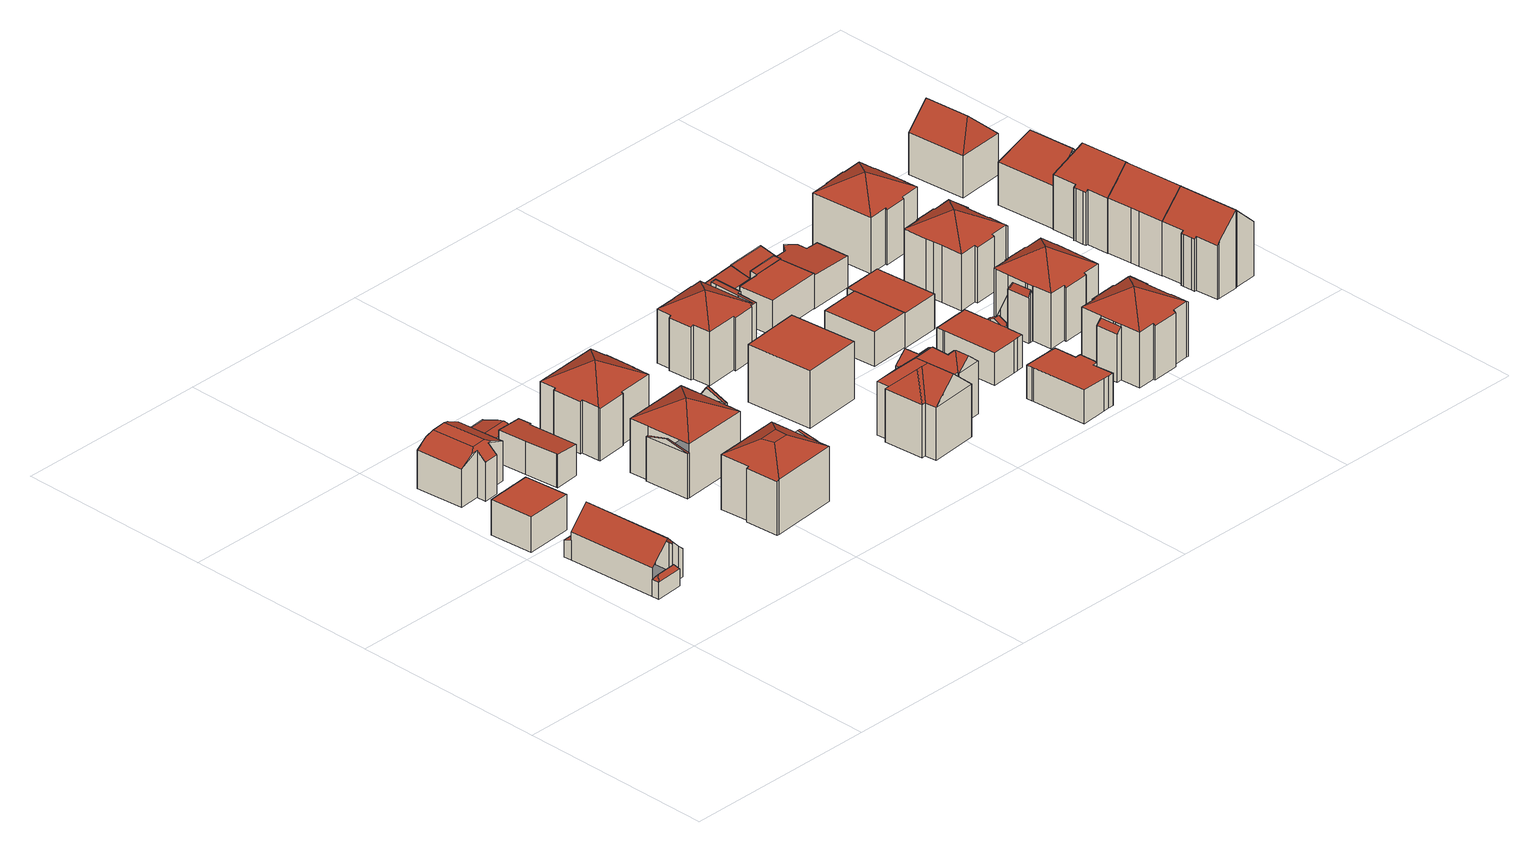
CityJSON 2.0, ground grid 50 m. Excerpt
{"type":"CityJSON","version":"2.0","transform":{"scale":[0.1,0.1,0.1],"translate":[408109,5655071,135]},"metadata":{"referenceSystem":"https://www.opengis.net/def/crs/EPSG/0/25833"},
"CityObjects":{
"building1":{"type":"Building","attributes":{"Gemeindeschluessel":14612000,"Geometrietyp2DReferenz":"3000","function":"31001_9998","roofType":"9999"},"children":["building1-1","building1-2","building1-3"]},
"building1-1":{"type":"BuildingPart","attributes":{"Dachtyp_tdc":"tdcFreeFormRoof","Dachneigung":52.65,"QualitaetDacherkennung":22,"Geometrietyp2DReferenz":"3000","measuredHeight":5.51,"roofType":"5000"},"parents":["building1"],"geometry":[{"type":"MultiSurface","lod":"2","boundaries":[[[0,1,2,3]],[[1,4,5,2]],[[4,6,7,5]],[[8,6,4]],[[9,8,4,1]],[[9,1,0]],[[8,9,0,10,6]],[[3,2,5,7,11]]],"semantics":{"surfaces":[{"type":"WallSurface"},{"type":"RoofSurface"},{"type":"GroundSurface"}],"values":[0,0,0,1,1,1,1,2]}}]},
"building1-2":{"type":"BuildingPart","attributes":{"Dachtyp_tdc":"tdcPolyFlatRoof","Dachneigung":20.18,"QualitaetDacherkennung":45,"Geometrietyp2DReferenz":"3000","measuredHeight":4.99,"roofType":"2100"},"parents":["building1"],"geometry":[{"type":"MultiSurface","lod":"2","boundaries":[[[12,13,14,15]],[[16,17,18,19]],[[17,12,15,18]],[[17,16,20,13,12]],[[15,14,21,19,18]]],"semantics":{"surfaces":[{"type":"WallSurface"},{"type":"RoofSurface"},{"type":"GroundSurface"}],"values":[0,0,0,1,2]}}]},
"building1-3":{"type":"BuildingPart","attributes":{"Dachtyp_tdc":"tdcGableRoof","Dachneigung":44.81,"QualitaetDacherkennung":87,"Geometrietyp2DReferenz":"3000","measuredHeight":12.28,"roofType":"3100"},"parents":["building1"],"geometry":[{"type":"MultiSurface","lod":"2","boundaries":[[[22,23,24,25]],[[23,26,27,24]],[[26,28,29,27]],[[28,30,31,29]],[[30,32,33,31]],[[32,34,35,33]],[[34,36,0,3,35]],[[37,38,16,19,7,6]],[[39,40,41,14,13]],[[40,22,25,41]],[[42,38,37,43]],[[43,36,34,32,30,28,26,23,22,40,39,42]],[[25,24,27,29,31,33,35,3,11,7,19,21,14,41]]],"semantics":{"surfaces":[{"type":"WallSurface"},{"type":"RoofSurface"},{"type":"GroundSurface"}],"values":[0,0,0,0,0,0,0,0,0,0,1,1,2]}}]},
"building2":{"type":"Building","attributes":{"Dachtyp_tdc":"tdcPolyFlatRoof","Gemeindeschluessel":14612000,"Dachneigung":0,"QualitaetDacherkennung":45,"Geometrietyp2DReferenz":"3000","measuredHeight":8.98,"function":"31001_9998","roofType":"1000"},"geometry":[{"type":"Solid","lod":"2","boundaries":[[[[44,45,46,47]],[[45,48,49,46]],[[48,50,51,49]],[[50,44,47,51]],[[50,48,45,44]],[[47,46,49,51]]]],"semantics":{"surfaces":[{"type":"WallSurface"},{"type":"RoofSurface"},{"type":"GroundSurface"}],"values":[[0,0,0,0,1,2]]}}]},
"building3":{"type":"Building","attributes":{"Dachtyp_tdc":"tdcFreeFormRoof","Gemeindeschluessel":14612000,"Dachneigung":26.7,"QualitaetDacherkennung":35,"Geometrietyp2DReferenz":"3000","measuredHeight":12.83,"function":"31001_9998","roofType":"5000"},"geometry":[{"type":"Solid","lod":"2","boundaries":[[[[52,53,54,55]],[[53,56,57,54]],[[56,58,59,57]],[[58,60,61,59]],[[60,62,63,61]],[[62,64,65,63]],[[64,66,67,65]],[[66,68,69,67]],[[68,70,71,69]],[[70,72,73,71]],[[72,74,75,73]],[[74,52,55,75]],[[76,77,78,79,58,56]],[[80,81,66,64,62,60,79,78]],[[82,70,68,81,80,83]],[[83,77,76,53,52,74,72,82]],[[77,83,80,78]],[[56,53,76]],[[60,58,79]],[[68,66,81]],[[72,70,82]],[[55,54,57,59,61,63,65,67,69,71,73,75]]]],"semantics":{"surfaces":[{"type":"WallSurface"},{"type":"RoofSurface"},{"type":"GroundSurface"}],"values":[[0,0,0,0,0,0,0,0,0,0,0,0,1,1,1,1,1,0,0,0,0,2]]}}]},
"building4":{"type":"Building","attributes":{"Dachtyp_tdc":"tdcPolyFlatRoof","Gemeindeschluessel":14612000,"Dachneigung":4.05,"QualitaetDacherkennung":77,"Geometrietyp2DReferenz":"3000","measuredHeight":8.39,"function":"31001_9998","roofType":"2100"},"geometry":[{"type":"Solid","lod":"2","boundaries":[[[[84,85,86,87]],[[85,88,89,86]],[[88,90,91,89]],[[90,92,93,91]],[[92,94,95,93]],[[94,96,97,95]],[[96,98,99,97]],[[98,84,87,99]],[[98,96,94,92,90,88,85,84]],[[87,86,89,91,93,95,97,99]]]],"semantics":{"surfaces":[{"type":"WallSurface"},{"type":"RoofSurface"},{"type":"GroundSurface"}],"values":[[0,0,0,0,0,0,0,0,1,2]]}}]},
"building5":{"type":"Building","attributes":{"Dachtyp_tdc":"tdcFreeFormRoof","Gemeindeschluessel":14612000,"Dachneigung":10.79,"QualitaetDacherkennung":50,"Geometrietyp2DReferenz":"3000","measuredHeight":3.25,"function":"31001_9998","roofType":"5000"},"geometry":[{"type":"Solid","lod":"2","boundaries":[[[[100,101,102,103]],[[101,104,105,102]],[[104,106,107,105]],[[106,108,109,107]],[[108,100,103,109]],[[101,100,110,111]],[[110,108,106,104,111]],[[100,108,110]],[[104,101,111]],[[103,102,105,107,109]]]],"semantics":{"surfaces":[{"type":"WallSurface"},{"type":"RoofSurface"},{"type":"GroundSurface"}],"values":[[0,0,0,0,0,1,1,0,0,2]]}}]},
"building6":{"type":"Building","attributes":{"Gemeindeschluessel":14612000,"Geometrietyp2DReferenz":"3000","function":"31001_9998","roofType":"9999"},"children":["building6-1","building6-2"]},
"building6-1":{"type":"BuildingPart","attributes":{"Dachtyp_tdc":"tdcCutTentRoof","Dachneigung":28.82,"QualitaetDacherkennung":61,"Geometrietyp2DReferenz":"3000","measuredHeight":17.49,"roofType":"9999"},"parents":["building6"],"geometry":[{"type":"MultiSurface","lod":"2","boundaries":[[[112,113,114,115]],[[113,116,117,114]],[[116,118,119,120,117]],[[121,122,123,124,125]],[[122,126,127,123]],[[126,128,129,127]],[[128,130,131,129]],[[130,112,115,131]],[[116,113,132,133]],[[122,121,134,135,118,116,133,136]],[[126,122,136,137]],[[115,114,117,120,124,123,127,129,131]],[[113,112,130,128,126,137,132]],[[137,136,133,132]]],"semantics":{"surfaces":[{"type":"WallSurface"},{"type":"RoofSurface"},{"type":"GroundSurface"}],"values":[0,0,0,0,0,0,0,0,1,1,1,2,1,1]}}]},
"building6-2":{"type":"BuildingPart","attributes":{"Dachtyp_tdc":"tdcGableRoof","Dachneigung":11.09,"QualitaetDacherkennung":17,"Geometrietyp2DReferenz":"3000","measuredHeight":14.51,"roofType":"3100"},"parents":["building6"],"geometry":[{"type":"MultiSurface","lod":"2","boundaries":[[[119,138,139,120]],[[138,140,141,139]],[[140,125,124,141]],[[140,138,142]],[[138,119,135,143,142]],[[125,140,142,143,134]],[[120,139,141,124]]],"semantics":{"surfaces":[{"type":"WallSurface"},{"type":"RoofSurface"},{"type":"GroundSurface"}],"values":[0,0,0,0,1,1,2]}}]},
"building7":{"type":"Building","attributes":{"Gemeindeschluessel":14612000,"Geometrietyp2DReferenz":"3000","function":"31001_9998","roofType":"9999"},"children":["building7-1","building7-2","building7-3"]},
"building7-1":{"type":"BuildingPart","attributes":{"Dachtyp_tdc":"tdcGableRoof","Dachneigung":22.88,"QualitaetDacherkennung":30,"Geometrietyp2DReferenz":"3000","measuredHeight":15.89,"roofType":"3100"},"parents":["building7"],"geometry":[{"type":"MultiSurface","lod":"2","boundaries":[[[144,145,146,147]],[[145,148,149,146]],[[148,150,151,152,149]],[[148,145,153]],[[145,144,154,155,153]],[[150,148,153,155]],[[147,146,149,152]]],"semantics":{"surfaces":[{"type":"WallSurface"},{"type":"RoofSurface"},{"type":"GroundSurface"}],"values":[0,0,0,0,1,1,2]}}]},
"building7-2":{"type":"BuildingPart","attributes":{"Dachtyp_tdc":"tdcGableRoof","Dachneigung":12.73,"QualitaetDacherkennung":33,"Geometrietyp2DReferenz":"3000","measuredHeight":12.74,"roofType":"3100"},"parents":["building7"],"geometry":[{"type":"MultiSurface","lod":"2","boundaries":[[[156,157,158,159]],[[160,161,162,163]],[[161,156,159,162]],[[156,161,164]],[[157,156,164,165]],[[161,160,165,164]],[[159,158,163,162]]],"semantics":{"surfaces":[{"type":"WallSurface"},{"type":"RoofSurface"},{"type":"GroundSurface"}],"values":[0,0,0,0,1,1,2]}}]},
"building7-3":{"type":"BuildingPart","attributes":{"Dachtyp_tdc":"tdcTentRoof","Dachneigung":24.01,"QualitaetDacherkennung":60,"Geometrietyp2DReferenz":"3000","measuredHeight":17.7,"roofType":"3500"},"parents":["building7"],"geometry":[{"type":"MultiSurface","lod":"2","boundaries":[[[151,166,167,152]],[[166,168,160,163,167]],[[169,170,171,158,157]],[[170,172,173,171]],[[172,174,144,147,173]],[[166,151,175,154,174,172,176]],[[168,166,176]],[[170,169,168,176]],[[172,170,176]],[[147,152,167,163,158,171,173]]],"semantics":{"surfaces":[{"type":"WallSurface"},{"type":"RoofSurface"},{"type":"GroundSurface"}],"values":[0,0,0,0,0,1,1,1,1,2]}}]},
"building8":{"type":"Building","attributes":{"Dachtyp_tdc":"tdcTentRoof","Gemeindeschluessel":14612000,"Dachneigung":27.21,"QualitaetDacherkennung":67,"Geometrietyp2DReferenz":"3000","measuredHeight":17.94,"function":"31001_9998","roofType":"3500"},"geometry":[{"type":"Solid","lod":"2","boundaries":[[[[177,178,179,180]],[[178,181,182,179]],[[181,183,184,182]],[[183,185,186,184]],[[185,187,188,186]],[[187,189,190,188]],[[189,191,192,190]],[[191,193,194,192]],[[193,195,196,194]],[[195,197,198,196]],[[197,199,200,198]],[[199,201,202,200]],[[201,203,204,202]],[[203,205,206,204]],[[205,177,180,206]],[[185,183,181,178,177,205,207]],[[193,191,189,187,185,207]],[[203,201,199,197,195,193,207]],[[205,203,207]],[[180,179,182,184,186,188,190,192,194,196,198,200,202,204,206]]]],"semantics":{"surfaces":[{"type":"WallSurface"},{"type":"RoofSurface"},{"type":"GroundSurface"}],"values":[[0,0,0,0,0,0,0,0,0,0,0,0,0,0,0,1,1,1,1,2]]}}]},
"building9":{"type":"Building","attributes":{"Dachtyp_tdc":"tdcPolyFlatRoof","Gemeindeschluessel":14612000,"Dachneigung":0,"QualitaetDacherkennung":49,"Geometrietyp2DReferenz":"3000","measuredHeight":14.61,"function":"31001_9998","roofType":"1000"},"geometry":[{"type":"Solid","lod":"2","boundaries":[[[[208,209,210,211]],[[209,212,213,210]],[[212,214,215,213]],[[214,208,211,215]],[[214,212,209,208]],[[211,210,213,215]]]],"semantics":{"surfaces":[{"type":"WallSurface"},{"type":"RoofSurface"},{"type":"GroundSurface"}],"values":[[0,0,0,0,1,2]]}}]},
"building10":{"type":"Building","attributes":{"Dachtyp_tdc":"tdcFreeFormRoof","Gemeindeschluessel":14612000,"Dachneigung":42.68,"QualitaetDacherkennung":48,"Geometrietyp2DReferenz":"3000","measuredHeight":19.03,"function":"31001_9998","roofType":"5000"},"geometry":[{"type":"Solid","lod":"2","boundaries":[[[[216,217,218,219]],[[217,220,221,218]],[[220,222,223,221]],[[222,224,225,223]],[[224,226,227,225]],[[226,228,229,227]],[[228,230,231,229]],[[230,232,233,231]],[[232,234,235,233]],[[234,236,237,235]],[[236,238,239,237]],[[238,240,241,239]],[[240,242,243,241]],[[242,244,245,243]],[[244,246,247,245]],[[246,248,249,247]],[[250,251,252,253,244,242]],[[242,240,254,255,250]],[[254,238,236,255]],[[251,250,255,236,234]],[[252,251,234,232]],[[230,252,232]],[[256,252,230]],[[224,252,256]],[[224,253,252]],[[224,257,253]],[[257,224,222]],[[230,228,258,256]],[[258,226,224,256]],[[259,257,222,220]],[[260,261,259,220,217]],[[260,217,216]],[[261,260,216,262]],[[262,263,264,259,261]],[[253,257,259]],[[264,248,246,244]],[[264,244,253]],[[264,253,259]],[[238,254,240]],[[226,258,228]],[[248,264,263]],[[248,263,265,249]],[[263,262,266,265]],[[262,216,219,266]],[[249,265,266,219,218,221,223,225,227,229,231,233,235,237,239,241,243,245,247]]]],"semantics":{"surfaces":[{"type":"WallSurface"},{"type":"RoofSurface"},{"type":"GroundSurface"}],"values":[[0,0,0,0,0,0,0,0,0,0,0,0,0,0,0,0,1,1,1,1,1,1,1,1,1,1,1,1,1,1,1,1,1,1,1,1,1,1,0,0,0,0,0,0,2]]}}]},
"building11":{"type":"Building","attributes":{"Gemeindeschluessel":14612000,"Geometrietyp2DReferenz":"3000","function":"31001_9998","roofType":"9999"},"children":["building11-1","building11-2"]},
"building11-1":{"type":"BuildingPart","attributes":{"Dachtyp_tdc":"tdcTentRoof","Dachneigung":29.7,"QualitaetDacherkennung":57,"Geometrietyp2DReferenz":"3000","measuredHeight":17.87,"roofType":"3500"},"parents":["building11"],"geometry":[{"type":"MultiSurface","lod":"2","boundaries":[[[267,268,269,270]],[[268,271,272,269]],[[271,273,274,272]],[[273,275,276,274]],[[275,277,278,276]],[[277,279,280,278]],[[279,281,282,280]],[[281,283,284,282]],[[285,286,287,288]],[[286,289,290,287]],[[289,291,292,290]],[[291,293,294,292]],[[293,295,296,294]],[[295,267,270,296]],[[281,279,277,275,273,271,297]],[[298,283,281,297]],[[291,289,286,285,299,298,297]],[[271,268,267,295,293,291,297]],[[270,269,272,274,276,278,280,282,284,300,301,288,287,290,292,294,296]]],"semantics":{"surfaces":[{"type":"WallSurface"},{"type":"RoofSurface"},{"type":"GroundSurface"}],"values":[0,0,0,0,0,0,0,0,0,0,0,0,0,0,1,1,1,1,2]}}]},
"building11-2":{"type":"BuildingPart","attributes":{"Dachtyp_tdc":"tdcPolyFlatRoof","Dachneigung":3.19,"QualitaetDacherkennung":28,"Geometrietyp2DReferenz":"3000","measuredHeight":14.55,"roofType":"2100"},"parents":["building11"],"geometry":[{"type":"MultiSurface","lod":"2","boundaries":[[[302,303,304,284,283]],[[303,305,306,304]],[[305,307,308,306]],[[307,309,310,308]],[[309,311,312,310]],[[311,313,285,288,312]],[[313,311,309,307,305,303,302,314,315]],[[301,300,284,304,306,308,310,312,288]]],"semantics":{"surfaces":[{"type":"WallSurface"},{"type":"RoofSurface"},{"type":"GroundSurface"}],"values":[0,0,0,0,0,0,1,2]}}]},
"building12":{"type":"Building","attributes":{"Dachtyp_tdc":"tdcPolyFlatRoof","Gemeindeschluessel":14612000,"Dachneigung":3.1,"QualitaetDacherkennung":71,"Geometrietyp2DReferenz":"3000","measuredHeight":3.45,"function":"31001_9998","roofType":"2100"},"geometry":[{"type":"Solid","lod":"2","boundaries":[[[[316,317,318,319]],[[317,320,321,318]],[[320,322,323,321]],[[322,324,325,323]],[[324,326,327,325]],[[326,316,319,327]],[[326,324,322,320,317,316]],[[319,318,321,323,325,327]]]],"semantics":{"surfaces":[{"type":"WallSurface"},{"type":"RoofSurface"},{"type":"GroundSurface"}],"values":[[0,0,0,0,0,0,1,2]]}}]},
"building13":{"type":"Building","attributes":{"Dachtyp_tdc":"tdcPolyFlatRoof","Gemeindeschluessel":14612000,"Dachneigung":2.63,"QualitaetDacherkennung":81,"Geometrietyp2DReferenz":"3000","measuredHeight":8.59,"function":"31001_9998","roofType":"2100"},"geometry":[{"type":"Solid","lod":"2","boundaries":[[[[328,329,330,331]],[[329,332,333,330]],[[332,334,335,333]],[[334,336,337,335]],[[336,338,339,337]],[[338,340,341,339]],[[340,342,343,341]],[[342,344,345,343]],[[344,346,347,345]],[[346,348,349,347]],[[348,350,351,349]],[[350,352,353,351]],[[352,354,355,353]],[[354,356,357,355]],[[356,328,331,357]],[[356,354,352,350,348,346,344,342,340,338,336,334,332,329,328]],[[331,330,333,335,337,339,341,343,345,347,349,351,353,355,357]]]],"semantics":{"surfaces":[{"type":"WallSurface"},{"type":"RoofSurface"},{"type":"GroundSurface"}],"values":[[0,0,0,0,0,0,0,0,0,0,0,0,0,0,0,1,2]]}}]},
"building14":{"type":"Building","attributes":{"Dachtyp_tdc":"tdcPolyFlatRoof","Gemeindeschluessel":14612000,"Dachneigung":0,"QualitaetDacherkennung":81,"Geometrietyp2DReferenz":"3000","measuredHeight":8.77,"function":"31001_9998","roofType":"1000"},"geometry":[{"type":"Solid","lod":"2","boundaries":[[[[358,359,360,361]],[[359,362,363,360]],[[362,364,365,363]],[[364,358,361,365]],[[364,362,359,358]],[[361,360,363,365]]]],"semantics":{"surfaces":[{"type":"WallSurface"},{"type":"RoofSurface"},{"type":"GroundSurface"}],"values":[[0,0,0,0,1,2]]}}]},
"building15":{"type":"Building","attributes":{"Gemeindeschluessel":14612000,"Geometrietyp2DReferenz":"3000","function":"31001_9998","roofType":"9999"},"children":["building15-1","building15-2"]},
"building15-1":{"type":"BuildingPart","attributes":{"Dachtyp_tdc":"tdcPolyFlatRoof","Dachneigung":0,"QualitaetDacherkennung":72,"Geometrietyp2DReferenz":"3000","measuredHeight":8.89,"roofType":"1000"},"parents":["building15"],"geometry":[{"type":"MultiSurface","lod":"2","boundaries":[[[366,367,368,369]],[[367,370,371,368]],[[370,372,373,371]],[[374,366,369,375]],[[374,372,370,367,366]],[[369,368,371,373,375]]],"semantics":{"surfaces":[{"type":"WallSurface"},{"type":"RoofSurface"},{"type":"GroundSurface"}],"values":[0,0,0,0,1,2]}}]},
"building15-2":{"type":"BuildingPart","attributes":{"Dachtyp_tdc":"tdcPolyFlatRoof","Dachneigung":0,"QualitaetDacherkennung":31,"Geometrietyp2DReferenz":"3000","measuredHeight":9.13,"roofType":"1000"},"parents":["building15"],"geometry":[{"type":"MultiSurface","lod":"2","boundaries":[[[376,377,378,373,372]],[[377,379,380,378]],[[379,381,374,375,380]],[[381,379,377,376]],[[373,378,380,375]]],"semantics":{"surfaces":[{"type":"WallSurface"},{"type":"RoofSurface"},{"type":"GroundSurface"}],"values":[0,0,0,1,2]}}]},
"building16":{"type":"Building","attributes":{"Gemeindeschluessel":14612000,"Geometrietyp2DReferenz":"3000","function":"31001_9998","roofType":"9999"},"children":["building16-1","building16-2"]},
"building16-1":{"type":"BuildingPart","attributes":{"Dachtyp_tdc":"tdcFreeFormRoof","Dachneigung":29.97,"QualitaetDacherkennung":56,"Geometrietyp2DReferenz":"3000","measuredHeight":9.3,"roofType":"5000"},"parents":["building16"],"geometry":[{"type":"MultiSurface","lod":"2","boundaries":[[[382,383,384,385]],[[383,386,387,384]],[[386,388,389,387]],[[388,390,391,389]],[[390,392,393,391]],[[386,383,382,394,395]],[[395,396,392,397,392,390,388,386]],[[393,398,393,399,385,384,387,389,391]]],"semantics":{"surfaces":[{"type":"WallSurface"},{"type":"RoofSurface"},{"type":"GroundSurface"}],"values":[0,0,0,0,0,1,1,2]}}]},
"building16-2":{"type":"BuildingPart","attributes":{"Dachtyp_tdc":"tdcPolyFlatRoof","Dachneigung":0,"QualitaetDacherkennung":44,"Geometrietyp2DReferenz":"3000","measuredHeight":8.29,"roofType":"1000"},"parents":["building16"],"geometry":[{"type":"MultiSurface","lod":"2","boundaries":[[[400,401,402,398]],[[401,403,404,402]],[[403,405,406,404]],[[405,407,408,406]],[[407,409,410,408]],[[409,411,412,410]],[[411,413,414,412]],[[413,415,416,414]],[[415,417,418,416]],[[417,419,420,418]],[[419,421,422,420]],[[421,423,424,422]],[[423,425,385,424]],[[425,382,385]],[[425,423,421,419,417,415,413,411,409,407,405,403,401,400,396,426,394]],[[402,404,406,408,410,412,414,416,418,420,422,424,385,399,393,398]]],"semantics":{"surfaces":[{"type":"WallSurface"},{"type":"RoofSurface"},{"type":"GroundSurface"}],"values":[0,0,0,0,0,0,0,0,0,0,0,0,0,0,1,2]}}]},
"building17":{"type":"Building","attributes":{"Dachtyp_tdc":"tdcPolyFlatRoof","Gemeindeschluessel":14612000,"Dachneigung":12.51,"QualitaetDacherkennung":59,"Geometrietyp2DReferenz":"3000","measuredHeight":3.6,"function":"31001_9998","roofType":"2100"},"geometry":[{"type":"Solid","lod":"2","boundaries":[[[[427,428,429,430]],[[428,431,432,429]],[[431,433,434,432]],[[433,427,430,434]],[[433,431,428,427]],[[430,429,432,434]]]],"semantics":{"surfaces":[{"type":"WallSurface"},{"type":"RoofSurface"},{"type":"GroundSurface"}],"values":[[0,0,0,0,1,2]]}}]},
"building18":{"type":"Building","attributes":{"Dachtyp_tdc":"tdcPolyFlatRoof","Gemeindeschluessel":14612000,"Dachneigung":0,"QualitaetDacherkennung":75,"Geometrietyp2DReferenz":"3000","measuredHeight":8.93,"function":"31001_9998","roofType":"1000"},"geometry":[{"type":"Solid","lod":"2","boundaries":[[[[435,436,437,438]],[[436,439,440,437]],[[439,441,442,440]],[[441,435,438,442]],[[441,439,436,435]],[[438,437,440,442]]]],"semantics":{"surfaces":[{"type":"WallSurface"},{"type":"RoofSurface"},{"type":"GroundSurface"}],"values":[[0,0,0,0,1,2]]}}]},
"building19":{"type":"Building","attributes":{"Dachtyp_tdc":"tdcPolyFlatRoof","Gemeindeschluessel":14612000,"Dachneigung":2.74,"QualitaetDacherkennung":68,"Geometrietyp2DReferenz":"3000","measuredHeight":8.56,"function":"31001_9998","roofType":"2100"},"geometry":[{"type":"Solid","lod":"2","boundaries":[[[[443,444,445,446]],[[444,447,448,445]],[[447,449,450,448]],[[449,451,452,450]],[[451,453,454,452]],[[453,455,456,454]],[[455,457,458,456]],[[457,443,446,458]],[[457,455,453,451,449,447,444,443]],[[446,445,448,450,452,454,456,458]]]],"semantics":{"surfaces":[{"type":"WallSurface"},{"type":"RoofSurface"},{"type":"GroundSurface"}],"values":[[0,0,0,0,0,0,0,0,1,2]]}}]},
"building20":{"type":"Building","attributes":{"Dachtyp_tdc":"tdcPolyFlatRoof","Gemeindeschluessel":14612000,"Dachneigung":12.78,"QualitaetDacherkennung":75,"Geometrietyp2DReferenz":"3000","measuredHeight":3.6,"function":"31001_9998","roofType":"2100"},"geometry":[{"type":"Solid","lod":"2","boundaries":[[[[459,460,432,434]],[[460,461,462,432]],[[461,463,464,462]],[[463,459,434,464]],[[463,461,460,459]],[[434,432,462,464]]]],"semantics":{"surfaces":[{"type":"WallSurface"},{"type":"RoofSurface"},{"type":"GroundSurface"}],"values":[[0,0,0,0,1,2]]}}]},
"building21":{"type":"Building","attributes":{"Gemeindeschluessel":14612000,"Geometrietyp2DReferenz":"3000","function":"31001_9998","roofType":"9999"},"children":["building21-1","building21-2"]},
"building21-1":{"type":"BuildingPart","attributes":{"Dachtyp_tdc":"tdcPolyFlatRoof","Dachneigung":39.43,"QualitaetDacherkennung":72,"Geometrietyp2DReferenz":"3000","measuredHeight":13.51,"roofType":"2100"},"parents":["building21"],"geometry":[{"type":"MultiSurface","lod":"2","boundaries":[[[465,466,467,468]],[[469,470,471,472]],[[470,465,468,471]],[[470,469,466,465]],[[468,467,472,471]]],"semantics":{"surfaces":[{"type":"WallSurface"},{"type":"RoofSurface"},{"type":"GroundSurface"}],"values":[0,0,0,1,2]}}]},
"building21-2":{"type":"BuildingPart","attributes":{"Dachtyp_tdc":"tdcTentRoof","Dachneigung":29.64,"QualitaetDacherkennung":62,"Geometrietyp2DReferenz":"3000","measuredHeight":18.68,"roofType":"3500"},"parents":["building21"],"geometry":[{"type":"MultiSurface","lod":"2","boundaries":[[[473,474,475,476]],[[474,477,478,475]],[[477,479,480,478]],[[479,481,482,480]],[[481,483,484,482]],[[483,485,486,484]],[[485,487,488,486]],[[487,489,490,488]],[[489,491,492,490]],[[491,493,494,492]],[[493,495,496,494]],[[495,497,498,496]],[[497,499,500,498]],[[499,501,502,500]],[[501,503,504,502]],[[503,505,506,504]],[[505,507,508,506]],[[507,509,469,472,508]],[[510,473,476,467,466]],[[483,481,479,477,474,473,511]],[[497,495,493,491,489,487,485,483,511]],[[507,505,503,501,499,497,511]],[[473,510,509,507,511]],[[476,475,478,480,482,484,486,488,490,492,494,496,498,500,502,504,506,508,472,467]]],"semantics":{"surfaces":[{"type":"WallSurface"},{"type":"RoofSurface"},{"type":"GroundSurface"}],"values":[0,0,0,0,0,0,0,0,0,0,0,0,0,0,0,0,0,0,0,1,1,1,1,2]}}]},
"building22":{"type":"Building","attributes":{"Gemeindeschluessel":14612000,"Geometrietyp2DReferenz":"3000","function":"31001_9998","roofType":"9999"},"children":["building22-1","building22-2"]},
"building22-1":{"type":"BuildingPart","attributes":{"Dachtyp_tdc":"tdcTentRoof","Dachneigung":31.97,"QualitaetDacherkennung":69,"Geometrietyp2DReferenz":"3000","measuredHeight":19,"roofType":"3500"},"parents":["building22"],"geometry":[{"type":"MultiSurface","lod":"2","boundaries":[[[512,513,514]],[[512,515,516,513]],[[515,517,518,516]],[[517,519,520,518]],[[519,521,522,520]],[[521,523,524,522]],[[523,525,526,524]],[[525,527,528,526]],[[527,529,530,528]],[[529,531,532,530]],[[531,533,534,532]],[[533,535,536,534]],[[535,537,538,536]],[[537,539,540,538]],[[539,541,542,540]],[[541,543,544,542]],[[543,545,546,544]],[[545,547,548,546]],[[547,549,550,551,548]],[[525,523,521,519,517,515,552]],[[535,533,531,529,527,525,552]],[[545,543,541,539,537,535,552]],[[515,512,549,547,545,552]],[[513,516,518,520,522,524,526,528,530,532,534,536,538,540,542,544,546,548,551,553]]],"semantics":{"surfaces":[{"type":"WallSurface"},{"type":"RoofSurface"},{"type":"GroundSurface"}],"values":[0,0,0,0,0,0,0,0,0,0,0,0,0,0,0,0,0,0,0,1,1,1,1,2]}}]},
"building22-2":{"type":"BuildingPart","attributes":{"Dachtyp_tdc":"tdcFreeFormRoof","Dachneigung":65.95,"QualitaetDacherkennung":43,"Geometrietyp2DReferenz":"3000","measuredHeight":13.23,"roofType":"5000"},"parents":["building22"],"geometry":[{"type":"MultiSurface","lod":"2","boundaries":[[[554,555,556,557]],[[555,558,559,556]],[[558,560,561,559]],[[560,562,563,561]],[[562,514,513,563]],[[550,564,565,551]],[[564,554,557,565]],[[566,514,562,560,558,555,567]],[[555,554,564,567]],[[564,550,566,567]],[[557,556,559,561,563,513,553,551,565]]],"semantics":{"surfaces":[{"type":"WallSurface"},{"type":"RoofSurface"},{"type":"GroundSurface"}],"values":[0,0,0,0,0,0,0,1,1,1,2]}}]},
"building23":{"type":"Building","attributes":{"Dachtyp_tdc":"tdcTentRoof","Gemeindeschluessel":14612000,"Dachneigung":30.3,"QualitaetDacherkennung":75,"Geometrietyp2DReferenz":"3000","measuredHeight":18.91,"function":"31001_9998","roofType":"3500"},"geometry":[{"type":"Solid","lod":"2","boundaries":[[[[568,569,570,571]],[[569,572,573,570]],[[572,574,575,573]],[[574,576,577,575]],[[576,578,579,577]],[[578,580,581,579]],[[580,582,583,581]],[[582,584,585,583]],[[584,586,587,585]],[[586,588,589,587]],[[588,590,591,589]],[[590,592,593,591]],[[592,594,595,593]],[[594,596,597,595]],[[596,598,599,597]],[[598,600,601,599]],[[600,602,603,601]],[[602,604,605,603]],[[604,606,607,605]],[[606,608,609,607]],[[608,610,611,609]],[[610,612,613,611]],[[612,614,615,613]],[[584,582,580,578,576,574,572,569,568,616]],[[598,596,594,592,590,588,586,584,616]],[[608,606,604,602,600,598,616]],[[568,614,612,610,608,616]],[[615,571,570,573,575,577,579,581,583,585,587,589,591,593,595,597,599,601,603,605,607,609,611,613]],[[614,568,571,615]]]],"semantics":{"surfaces":[{"type":"WallSurface"},{"type":"RoofSurface"},{"type":"GroundSurface"}],"values":[[0,0,0,0,0,0,0,0,0,0,0,0,0,0,0,0,0,0,0,0,0,0,0,1,1,1,1,2,0]]}}]},
"building24":{"type":"Building","attributes":{"Dachtyp_tdc":"tdcTentRoof","Gemeindeschluessel":14612000,"Dachneigung":29.94,"QualitaetDacherkennung":64,"Geometrietyp2DReferenz":"3000","measuredHeight":18.81,"function":"31001_9998","roofType":"3500"},"geometry":[{"type":"Solid","lod":"2","boundaries":[[[[617,618,619,620]],[[618,621,622,619]],[[621,623,624,622]],[[623,625,626,624]],[[625,627,628,626]],[[627,629,630,628]],[[629,631,632,630]],[[631,633,634,632]],[[633,635,636,634]],[[635,637,638,636]],[[637,639,640,638]],[[639,641,642,640]],[[641,643,644,642]],[[643,645,646,644]],[[645,647,648,646]],[[647,617,620,648]],[[631,629,627,625,623,621,649]],[[641,639,637,635,633,631,649]],[[643,641,649]],[[621,618,617,647,645,643,649]],[[620,619,622,624,626,628,630,632,634,636,638,640,642,644,646,648]]]],"semantics":{"surfaces":[{"type":"WallSurface"},{"type":"RoofSurface"},{"type":"GroundSurface"}],"values":[[0,0,0,0,0,0,0,0,0,0,0,0,0,0,0,0,1,1,1,1,2]]}}]},
"building25":{"type":"Building","attributes":{"Dachtyp_tdc":"tdcGableRoof","Gemeindeschluessel":14612000,"Dachneigung":43.74,"QualitaetDacherkennung":83,"Geometrietyp2DReferenz":"3000","measuredHeight":19.73,"function":"31001_9998","roofType":"3100"},"geometry":[{"type":"Solid","lod":"2","boundaries":[[[[650,651,652,653]],[[651,654,655,652]],[[654,656,657,655]],[[656,658,659,657]],[[658,660,661,659]],[[660,662,663,661]],[[662,664,665,663]],[[664,666,667,665]],[[666,668,669,667]],[[668,670,671,669]],[[670,672,673,671]],[[672,674,675,673]],[[674,676,677,675]],[[676,678,679,677]],[[678,680,681,679]],[[680,682,683,681]],[[682,650,653,683]],[[678,676,674,672,670,668,666,664]],[[664,662,660,658,656,654,651,650,682,680,678]],[[653,652,655,657,659,661,663,665,667,669,671,673,675,677,679,681,683]]]],"semantics":{"surfaces":[{"type":"WallSurface"},{"type":"RoofSurface"},{"type":"GroundSurface"}],"values":[[0,0,0,0,0,0,0,0,0,0,0,0,0,0,0,0,0,1,1,2]]}}]},
"building26":{"type":"Building","attributes":{"Dachtyp_tdc":"tdcFreeFormRoof","Gemeindeschluessel":14612000,"Dachneigung":43.35,"QualitaetDacherkennung":92,"Geometrietyp2DReferenz":"3000","measuredHeight":19.9,"function":"31001_9998","roofType":"5000"},"geometry":[{"type":"Solid","lod":"2","boundaries":[[[[684,685,686,687]],[[685,688,689,686]],[[688,690,691,689]],[[690,692,693,691]],[[692,668,694,693]],[[668,695,696,694]],[[695,662,697,696]],[[662,698,699,697]],[[698,700,701,699]],[[700,684,687,701]],[[692,690,688,685,702,703,695,668]],[[662,703,702,684,700,698]],[[685,684,702]],[[662,695,703]],[[687,686,689,691,693,694,696,697,699,701]]]],"semantics":{"surfaces":[{"type":"WallSurface"},{"type":"RoofSurface"},{"type":"GroundSurface"}],"values":[[0,0,0,0,0,0,0,0,0,0,1,1,0,0,2]]}}]},
"building27":{"type":"Building","attributes":{"Dachtyp_tdc":"tdcHipAndGableRoof","Gemeindeschluessel":14612000,"Dachneigung":44.39,"QualitaetDacherkennung":83,"Geometrietyp2DReferenz":"3000","measuredHeight":20.14,"function":"31001_9998","roofType":"5000"},"geometry":[{"type":"Solid","lod":"2","boundaries":[[[[704,685,705,706]],[[685,707,708,705]],[[707,709,710,708]],[[709,711,712,710]],[[711,713,714,712]],[[713,715,716,714]],[[715,717,718,716]],[[717,719,720,718]],[[719,721,722,720]],[[721,723,724,722]],[[723,725,726,724]],[[725,727,728,726]],[[727,729,730,728]],[[729,731,732,730]],[[731,733,734,732]],[[733,704,706,734]],[[729,727,725,723,735]],[[723,721,719,717,715,713,711,709,707,735]],[[707,685,704,733,731,729,735]],[[706,705,708,710,712,714,716,718,720,722,724,726,728,730,732,734]]]],"semantics":{"surfaces":[{"type":"WallSurface"},{"type":"RoofSurface"},{"type":"GroundSurface"}],"values":[[0,0,0,0,0,0,0,0,0,0,0,0,0,0,0,0,1,1,1,2]]}}]},
"building28":{"type":"Building","attributes":{"Dachtyp_tdc":"tdcFreeFormRoof","Gemeindeschluessel":14612000,"Dachneigung":46,"QualitaetDacherkennung":84,"Geometrietyp2DReferenz":"3000","measuredHeight":17.38,"function":"31001_9998","roofType":"5000"},"geometry":[{"type":"Solid","lod":"2","boundaries":[[[[736,737,738]],[[739,740,741,742,743,744,745,746]],[[747,748,740,739]],[[748,749,741,740]],[[749,750,742,741]],[[750,751,743,742]],[[751,737,744,743]],[[737,736,745,744]],[[736,752,746,745]],[[752,747,739,746]],[[753,748,747]],[[736,738,753,747,752]],[[737,751,750,749,748,753,738]]]],"semantics":{"surfaces":[{"type":"WallSurface"},{"type":"GroundSurface"},{"type":"RoofSurface"}],"values":[[0,1,0,0,0,0,0,0,0,0,2,2,2]]}}]},
"building29":{"type":"Building","attributes":{"Dachtyp_tdc":"tdcFreeFormRoof","Gemeindeschluessel":14612000,"Dachneigung":44.82,"QualitaetDacherkennung":83,"Geometrietyp2DReferenz":"3000","measuredHeight":16.49,"function":"31001_9998","roofType":"5000"},"geometry":[{"type":"Solid","lod":"2","boundaries":[[[[754,755,756,757]],[[755,758,759,756]],[[758,760,761,759]],[[760,762,763,761]],[[762,764,765,763]],[[764,754,757,765]],[[762,760,766]],[[766,760,758,755,754,767]],[[762,766,767,764]],[[754,764,767]],[[757,756,759,761,763,765]]]],"semantics":{"surfaces":[{"type":"WallSurface"},{"type":"RoofSurface"},{"type":"GroundSurface"}],"values":[[0,0,0,0,0,0,1,1,1,0,2]]}}]}
},
"vertices":[
[121,180,79],[123,161,79],[123,161,36],[121,180,36],[53,156,79],[53,156,36],[51,174,79],[51,174,36],[61,166,91],[113,169,91],[103,178,79],[103,178,36],
[104,426,79],[106,407,86],[106,407,36],[104,426,36],[35,401,86],[34,421,79],[34,421,36],[35,401,36],[86,405,86],[86,405,36],
[137,410,108],[140,371,108],[140,371,36],[137,410,36],[143,333,108],[143,333,36],[148,259,108],[148,259,36],[151,221,108],[151,221,36],[154,182,108],[154,182,36],[141,181,120],[141,181,36],[121,180,140],[51,174,108],[35,401,108],[106,407,140],[124,409,121],[124,409,36],[86,405,159],[103,178,159],
[3,609,113],[121,619,113],[121,619,23],[3,609,23],[131,507,113],[131,507,23],[13,498,113],[13,498,23],
[94,713,121],[92,736,142],[92,736,22],[94,713,22],[40,732,119],[40,732,22],[29,855,119],[29,855,22],[76,859,139],[76,859,22],[75,868,120],[75,868,22],[119,872,122],[119,872,22],[120,863,140],[120,863,22],[168,867,123],[168,867,22],[179,744,123],[179,744,22],[129,740,143],[129,740,22],[131,716,122],[131,716,22],[75,735,141],[87,744,149],[78,854,149],[60,858,139],[115,857,150],[133,864,141],[138,740,143],[124,747,150],
[302,644,103],[238,638,108],[238,638,24],[302,644,24],[238,641,108],[238,641,24],[229,724,108],[229,724,24],[222,798,108],[222,798,24],[291,805,103],[291,805,24],[294,772,103],[294,772,24],[290,772,103],[290,772,24],
[322,851,47],[225,843,47],[225,843,19],[322,851,19],[220,917,42],[220,917,19],[303,924,42],[303,924,19],[318,894,48],[318,894,19],[319,877,52],[223,869,52],
[417,240,172],[410,315,172],[410,315,33],[417,240,33],[580,329,172],[580,329,33],[584,287,172],[584,287,148],[584,287,33],[591,206,172],[594,170,173],[594,170,33],[591,206,33],[591,206,169],[424,155,173],[424,155,33],[418,155,169],[418,155,33],[411,240,169],[411,240,33],[477,260,206],[525,264,206],[589,225,172],[586,263,172],[523,229,208],[484,226,208],
[590,288,148],[590,288,33],[597,207,169],[597,207,33],[593,257,179],[586,256,179],
[564,539,147],[570,539,147],[570,539,27],[564,539,27],[577,459,164],[577,459,27],[571,459,164],[571,459,163],[571,459,27],[573,511,186],[565,527,163],[566,511,186],
[387,517,140],[392,518,140],[392,518,27],[387,517,27],[402,403,141],[397,402,141],[397,402,27],[402,403,27],[392,462,155],[397,462,155],
[574,417,163],[574,417,27],[402,403,164],[392,518,164],[388,566,164],[388,566,27],[560,580,163],[560,580,27],[564,539,163],[570,464,163],[485,492,204],
[541,789,158],[546,789,155],[546,789,23],[541,789,23],[553,713,154],[553,713,23],[547,713,158],[547,713,23],[551,668,157],[551,668,23],[459,660,157],[459,660,23],[459,656,155],[459,656,23],[381,649,155],[381,649,23],[380,653,157],[380,653,23],[377,699,157],[377,699,23],[372,699,155],[372,699,23],[366,773,155],[366,773,23],[371,773,158],[371,773,23],[367,815,158],[367,815,23],[537,828,158],[537,828,23],[461,741,203],
[940,430,169],[789,416,169],[789,416,23],[940,430,23],[773,586,169],[773,586,23],[923,601,169],[923,601,23],
[855,145,171],[846,247,171],[846,247,36],[855,145,36],[858,248,171],[858,248,36],[855,280,171],[855,280,36],[930,287,171],[930,287,36],[929,296,171],[929,296,36],[992,301,171],[992,301,36],[993,293,171],[993,293,36],[1031,296,171],[1031,296,36],[1035,247,171],[1035,247,36],[1060,249,171],[1060,249,36],[1066,182,171],[1066,182,36],[1002,176,171],[1002,176,36],[1002,181,171],[1002,181,36],[985,180,171],[985,180,36],[989,129,171],[989,129,36],[990,128,171],[990,128,36],[1030,215,199],[1007,213,199],[980,235,222],[924,230,222],[1034,179,200],[1031,214,200],[964,258,200],[920,226,226],[960,298,200],[923,194,226],[897,200,218],[913,202,218],[866,146,171],[869,117,171],[929,122,226],[869,117,36],[866,146,36],
[749,799,153],[755,800,157],[755,800,20],[749,799,20],[752,838,157],[752,838,20],[813,843,157],[813,843,20],[813,846,155],[813,846,20],[871,851,155],[871,851,20],[871,848,157],[871,848,20],[898,851,157],[898,851,20],[901,820,157],[901,820,20],[902,701,155],[847,695,154],[847,695,20],[902,701,20],[846,700,157],[846,700,20],[764,693,157],[764,693,20],[760,738,157],[760,738,20],[754,738,153],[754,738,20],[832,771,199],[911,705,157],[902,704,157],[911,705,20],[902,704,20],
[901,820,166],[916,822,166],[916,822,20],[922,753,162],[922,753,20],[914,752,162],[914,752,20],[917,710,159],[917,710,20],[918,702,159],[918,702,20],[902,701,159],[911,705,159],[902,704,159],
[971,666,56],[906,661,53],[906,661,22],[971,666,22],[902,701,53],[902,701,22],[918,702,53],[918,702,22],[917,710,53],[917,710,22],[967,714,56],[967,714,22],
[1309,112,108],[1312,71,108],[1312,71,27],[1309,112,27],[1309,63,108],[1309,63,27],[1298,62,109],[1298,62,27],[1303,8,109],[1303,8,27],[1289,7,109],[1289,7,27],[1273,6,110],[1273,6,27],[1207,1,113],[1207,1,27],[1196,141,113],[1196,141,27],[1195,145,113],[1195,145,27],[1194,160,113],[1194,160,27],[1258,166,110],[1258,166,27],[1273,167,110],[1273,167,27],[1290,168,109],[1290,168,27],[1294,111,109],[1294,111,27],
[1054,629,109],[1155,638,109],[1155,638,21],[1054,629,21],[1167,499,109],[1167,499,21],[1066,491,109],[1066,491,21],
[1147,750,107],[1006,739,107],[1006,739,18],[1147,750,18],[999,830,107],[999,830,18],[1057,835,107],[1057,835,18],[1138,842,107],[1138,842,18],
[1057,835,109],[1056,854,109],[1056,854,18],[1136,861,109],[1136,861,18],[1138,842,109],
[1273,361,102],[1289,362,102],[1289,362,24],[1273,361,24],[1291,337,117],[1291,337,24],[1293,318,106],[1293,318,24],[1288,312,103],[1288,312,24],[1277,311,103],[1277,311,24],[1273,354,107],[1275,336,117],[1276,317,107],[1278,297,96],[1278,297,24],[1275,336,24],
[1278,297,107],[1281,258,107],[1281,258,24],[1266,257,107],[1266,257,24],[1252,255,107],[1252,255,24],[1187,250,107],[1187,250,24],[1176,388,107],[1176,388,24],[1175,392,107],[1175,392,24],[1174,410,107],[1174,410,24],[1179,410,107],[1179,410,24],[1236,415,107],[1236,415,24],[1252,416,107],[1252,416,24],[1268,418,107],[1268,418,24],[1269,411,107],[1269,411,24],[1273,361,107],[1275,336,107],
[1020,905,36],[1015,958,47],[1015,958,11],[1020,905,11],[1114,968,47],[1114,968,11],[1118,914,36],[1118,914,11],
[1154,659,107],[1255,667,107],[1255,667,18],[1154,659,18],[1268,508,107],[1268,508,18],[1167,499,107],[1167,499,18],
[1147,750,103],[1136,861,103],[1136,861,17],[1147,750,17],[1176,866,101],[1176,866,17],[1193,886,100],[1193,886,17],[1216,867,99],[1216,867,17],[1218,842,99],[1218,842,17],[1252,844,97],[1252,844,17],[1259,759,97],[1259,759,17],
[1118,914,35],[1114,968,48],[1215,976,48],[1215,976,11],[1220,922,35],[1220,922,11],
[1371,123,149],[1385,124,161],[1385,124,26],[1371,123,26],[1390,68,161],[1376,67,149],[1376,67,26],[1390,68,26],
[1381,178,167],[1425,181,167],[1425,181,26],[1381,178,26],[1424,187,164],[1424,187,26],[1495,193,164],[1495,193,26],[1496,187,167],[1496,187,26],[1540,191,167],[1540,191,26],[1546,192,165],[1546,192,26],[1550,144,164],[1550,144,26],[1545,143,167],[1545,143,26],[1550,78,167],[1550,78,26],[1555,78,164],[1555,78,26],[1559,31,164],[1559,31,26],[1554,31,167],[1554,31,26],[1510,27,167],[1510,27,26],[1510,21,163],[1510,21,26],[1441,15,163],[1441,15,26],[1440,21,167],[1440,21,26],[1394,17,167],[1394,17,26],[1390,68,167],[1385,124,167],[1468,104,213],
[1366,420,165],[1366,420,23],[1366,420,38],[1366,425,165],[1366,425,23],[1411,428,165],[1411,428,23],[1410,434,161],[1410,434,23],[1477,439,161],[1477,439,23],[1477,434,164],[1477,434,23],[1523,437,165],[1523,437,23],[1527,399,164],[1527,399,23],[1532,399,161],[1532,399,23],[1538,320,160],[1538,320,23],[1534,320,163],[1534,320,23],[1537,279,162],[1537,279,23],[1490,275,162],[1490,275,23],[1490,270,159],[1490,270,23],[1423,264,159],[1423,264,23],[1423,270,162],[1423,270,23],[1379,267,163],[1379,267,23],[1375,317,163],[1375,317,23],[1374,317,163],[1374,317,139],[1374,317,23],[1451,353,213],[1370,375,23],
[1360,316,139],[1356,374,139],[1356,374,23],[1360,316,23],[1369,375,139],[1369,375,23],[1369,383,121],[1369,383,23],[1367,406,68],[1367,406,23],[1367,317,156],[1367,317,23],[1370,375,139],[1363,367,155],
[1344,672,165],[1394,677,165],[1394,677,19],[1344,672,19],[1393,682,162],[1393,682,19],[1399,683,162],[1399,683,19],[1415,684,162],[1415,684,19],[1427,685,162],[1427,685,19],[1448,687,162],[1448,687,19],[1448,681,165],[1448,681,19],[1496,686,165],[1496,686,19],[1501,686,161],[1501,686,19],[1506,638,161],[1506,638,19],[1500,637,164],[1500,637,19],[1505,577,163],[1505,577,19],[1511,578,160],[1511,578,19],[1515,528,159],[1515,528,19],[1510,528,163],[1510,528,19],[1463,524,163],[1463,524,19],[1463,518,160],[1463,518,19],[1406,513,160],[1406,513,19],[1405,520,163],[1405,520,19],[1359,515,163],[1359,515,19],[1354,569,164],[1354,569,19],[1352,592,164],[1352,592,19],[1350,612,164],[1350,612,19],[1427,603,208],
[1430,939,154],[1430,934,157],[1430,934,14],[1430,939,14],[1480,939,157],[1480,939,14],[1484,898,157],[1484,898,14],[1489,899,154],[1489,899,14],[1496,817,154],[1496,817,14],[1491,817,157],[1491,817,14],[1494,779,157],[1494,779,14],[1444,774,157],[1444,774,14],[1444,770,154],[1444,770,14],[1387,765,154],[1387,765,14],[1387,770,156],[1387,770,14],[1337,765,156],[1337,765,14],[1323,925,156],[1323,925,14],[1373,930,156],[1373,930,14],[1373,934,153],[1373,934,14],[1409,852,202],
[1772,214,154],[1766,213,149],[1766,213,17],[1772,214,17],[1766,222,149],[1766,222,17],[1764,243,149],[1764,243,17],[1763,250,149],[1763,250,17],[1769,250,154],[1769,250,17],[1764,308,154],[1764,308,17],[1826,313,214],[1826,313,17],[1829,314,211],[1829,314,17],[1885,318,156],[1885,318,17],[1892,238,156],[1892,238,17],[1894,219,156],[1894,219,17],[1899,165,156],[1899,165,17],[1842,160,211],[1842,160,17],[1839,159,214],[1839,159,17],[1783,155,160],[1783,155,17],[1777,154,154],[1777,154,17],
[1750,457,155],[1816,463,212],[1816,463,15],[1750,457,15],[1872,468,156],[1872,468,15],[1877,413,156],[1877,413,15],[1879,393,156],[1879,393,15],[1885,318,15],[1829,314,212],[1829,314,15],[1764,308,15],[1758,371,155],[1758,371,15],[1756,392,155],[1756,392,15],[1813,463,214],[1827,313,214],
[1872,468,155],[1816,463,14],[1872,468,14],[1813,463,215],[1813,463,14],[1750,457,153],[1750,457,14],[1746,513,153],[1746,513,14],[1740,512,148],[1740,512,14],[1739,520,148],[1739,520,14],[1738,540,148],[1738,540,14],[1737,546,148],[1737,546,14],[1743,546,153],[1743,546,14],[1738,608,153],[1738,608,14],[1742,608,154],[1742,608,14],[1802,614,154],[1802,614,14],[1859,618,155],[1859,618,14],[1863,566,155],[1863,566,14],[1865,544,155],[1865,544,14],[1803,584,215],
[1802,614,183],[1859,618,127],[1805,614,186],[1729,764,12],[1851,774,12],[1860,667,12],[1862,647,12],[1864,619,12],[1859,618,12],[1802,614,12],[1742,608,12],[1729,764,121],[1851,774,121],[1860,667,121],[1862,647,121],[1864,619,121],[1742,608,121],[1795,733,186],
[1805,1002,115],[1810,951,114],[1810,951,9],[1805,1002,9],[1811,932,115],[1811,932,9],[1819,851,114],[1819,851,9],[1700,841,115],[1700,841,9],[1687,991,115],[1687,991,9],[1756,881,174],[1746,996,174]
]}
